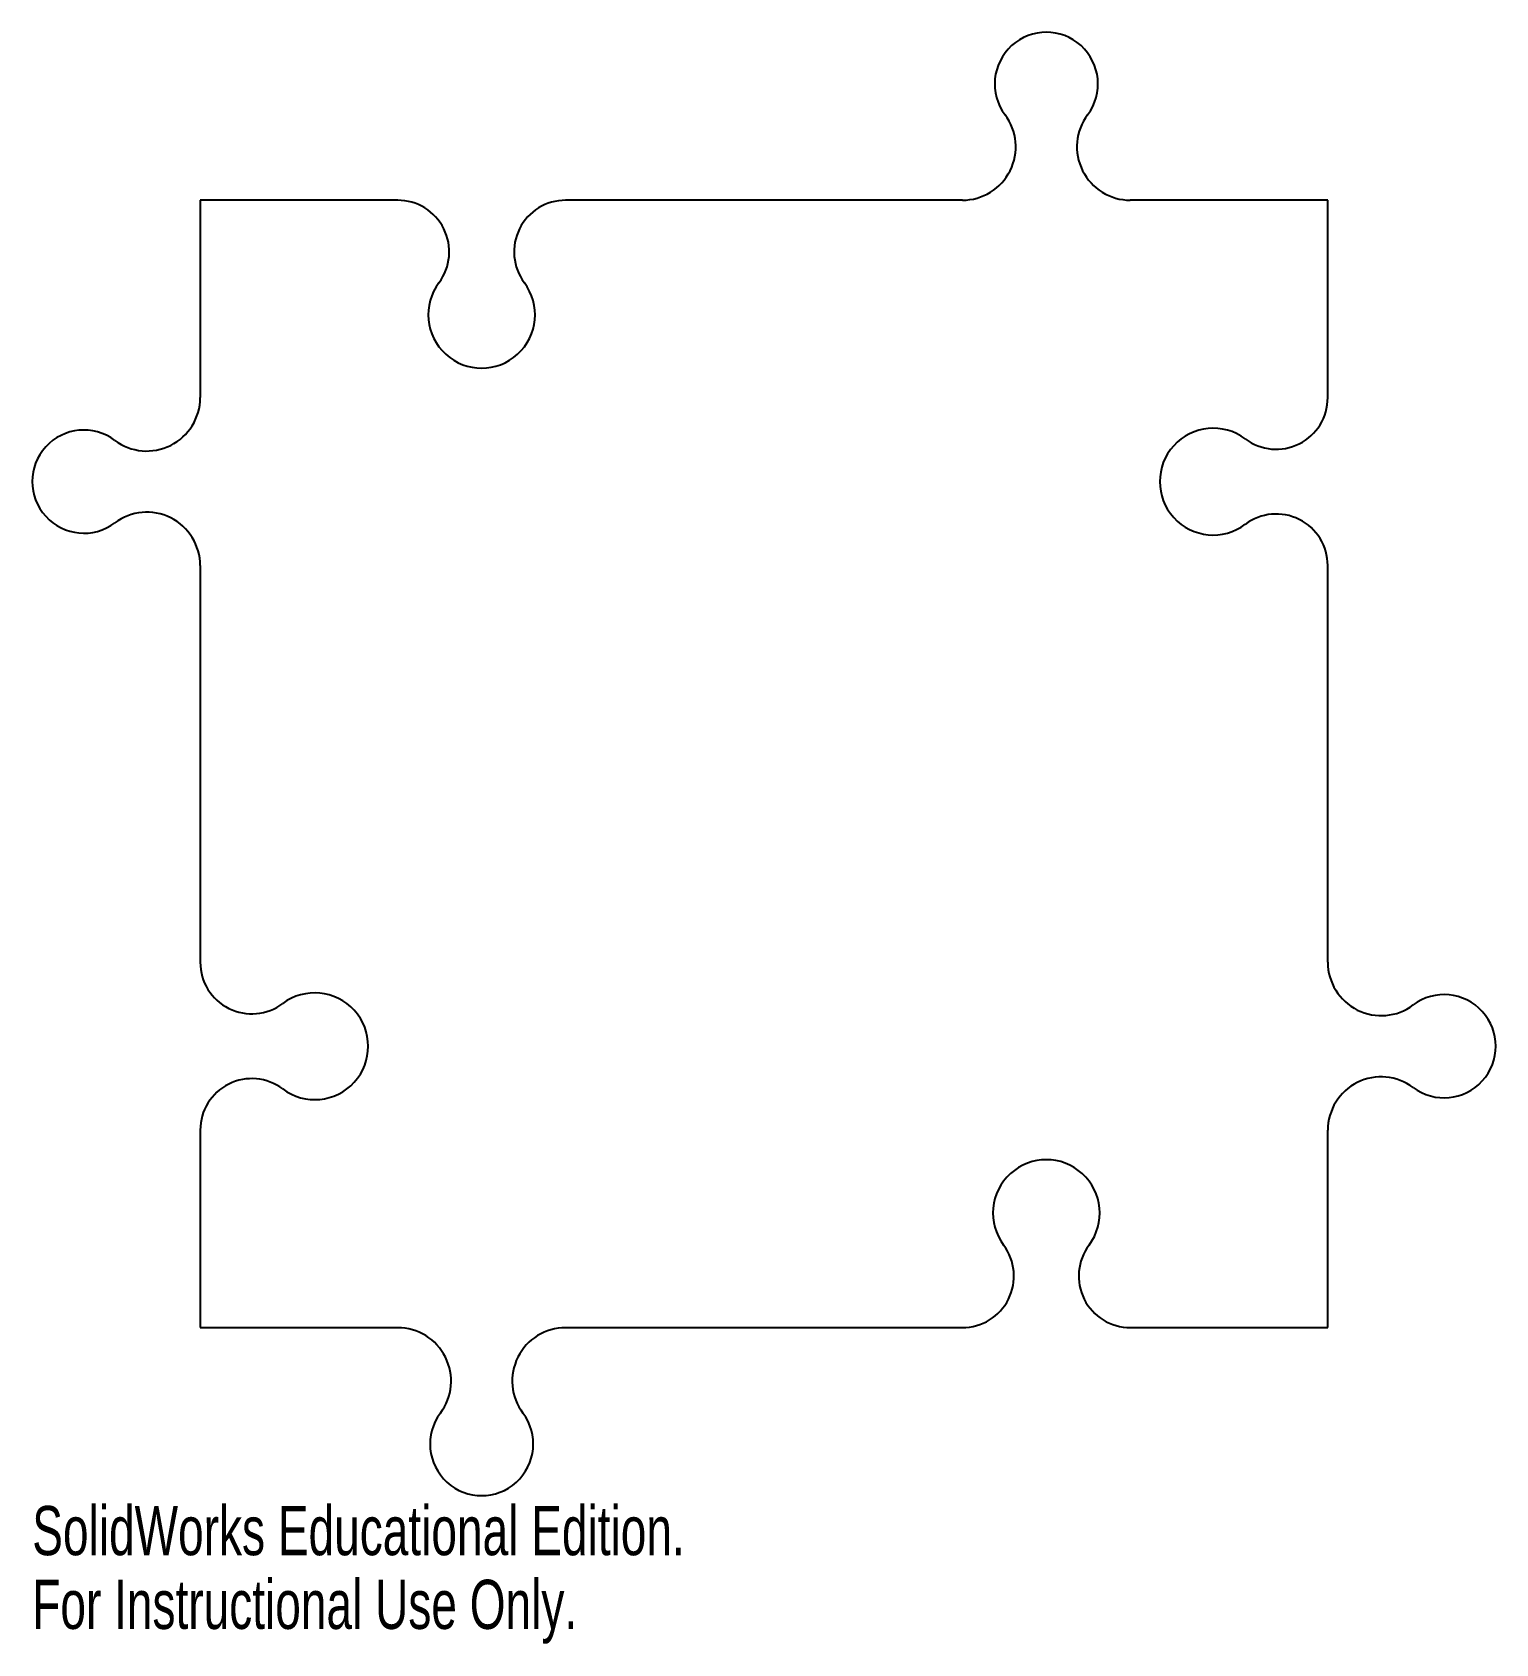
# Model space of a CAD drawing. Header units: inches. Extents: x -2.83 to 2.83, y -3.4 to 2.83.
import ezdxf

# ---------------------------------------------------------------- set-up
doc = ezdxf.new("R2010")
doc.units = ezdxf.units.IN
doc.header["$MEASUREMENT"] = 0
doc.styles.add('SLDTEXTSTYLE0', font='TXT', dxfattribs={"width": 0.7})

msp = doc.modelspace()

# ---------------------------------------------------------------- linework, layer by layer
at = {"color": 7, "linetype": 'Continuous'}
for p, q in [((-2.1815, 2.1815), (-2.1815, 1.4175)), ((-1.4175, 2.1815), (-2.1815, 2.1815)), ((0.7675, 2.1815), (-0.7675, 2.1815)), ((2.1815, 2.1815), (1.4175, 2.1815)), ((2.1815, 1.4175), (2.1815, 2.1815)), ((-2.1815, 0.7675), (-2.1815, -0.7675)), ((2.1815, -0.7675), (2.1815, 0.7675)), ((-2.1815, -1.4175), (-2.1815, -2.1815)), ((2.1815, -2.1815), (2.1815, -1.4175)), ((-2.1815, -2.1815), (-1.4175, -2.1815)), ((-0.7675, -2.1815), (0.7675, -2.1815)), ((1.4175, -2.1815), (2.1815, -2.1815))]:
    msp.add_line(p, q, dxfattribs=at)
for centre, radius, start, end in [((1.0925, 2.6319), 0.1996, 323.1301, 216.8699), ((0.7675, 2.3882), 0.2066, 270, 36.8699), ((1.4175, 2.3882), 0.2066, 143.1301, 270), ((-1.4175, 1.9819), 0.1996, 323.1301, 90), ((-0.7675, 1.9819), 0.1996, 90, 216.8699), ((-1.0925, 1.7382), 0.2066, 143.1301, 36.8699), ((-2.3882, 1.4175), 0.2066, 233.1301, 0), ((1.9819, 1.4175), 0.1996, 233.1301, 0), ((-2.6319, 1.0925), 0.1996, 53.1301, 306.8699), ((1.7382, 1.0925), 0.2066, 53.1301, 306.8699), ((-2.3882, 0.7675), 0.2066, 0, 126.8699), ((1.9819, 0.7675), 0.1996, 0, 126.8699), ((-1.9819, -0.7675), 0.1996, 180, 306.8699), ((2.3882, -0.7675), 0.2066, 180, 306.8699), ((-1.7382, -1.0925), 0.2066, 233.1301, 126.8699), ((2.6319, -1.0925), 0.1996, 233.1301, 126.8699), ((-1.9819, -1.4175), 0.1996, 53.1301, 180), ((2.3882, -1.4175), 0.2066, 53.1301, 180), ((1.0925, -1.7382), 0.2066, 323.1301, 216.8699), ((0.7675, -1.9819), 0.1996, 270, 36.8699), ((1.4175, -1.9819), 0.1996, 143.1301, 270), ((-1.4175, -2.3882), 0.2066, 323.1301, 90), ((-0.7675, -2.3882), 0.2066, 90, 216.8699), ((-1.0925, -2.6319), 0.1996, 143.1301, 36.8699)]:
    msp.add_arc(centre, radius, start, end, dxfattribs=at)

# ---------------------------------------------------------------- texts
at = {"color": 7, "linetype": 'Continuous', "char_height": 0.1903, "attachment_point": 1, "style": 'SLDTEXTSTYLE0'}
for s, insert in [('SolidWorks Educational Edition.', (-2.8315, -2.8717)), ('For Instructional Use Only.', (-2.8315, -3.1571))]:
    msp.add_mtext(s, dxfattribs=dict(at, insert=insert))

doc.saveas('drawing.dxf')
